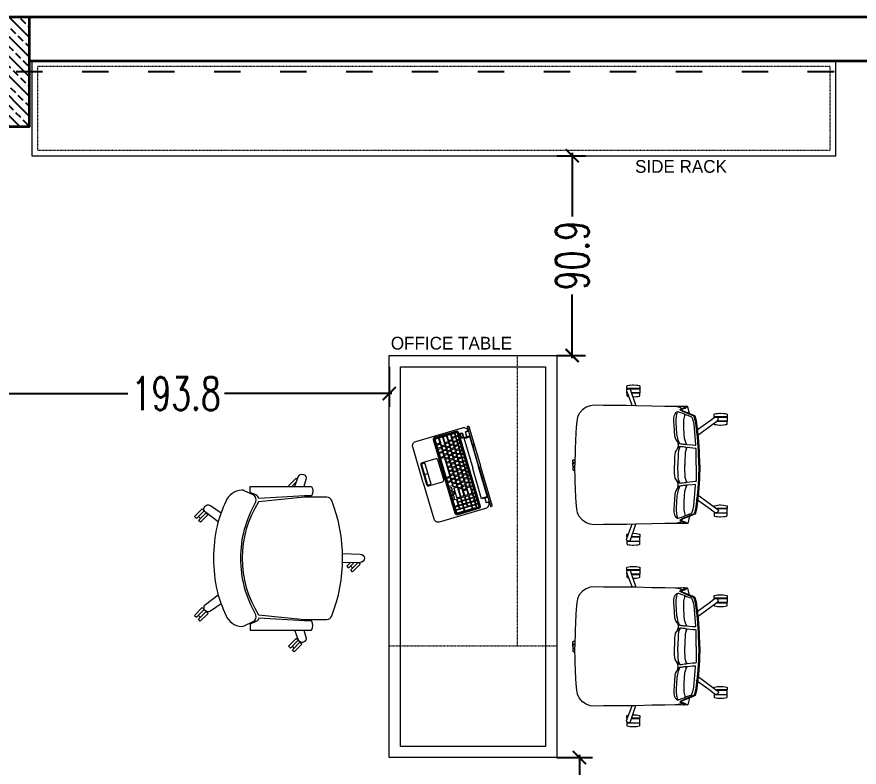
# Model space of a CAD drawing. Header units: centimetres. Extents: x -3207095 to 15275363, y -32656 to 4798027.
# Drawn here: x 681951.2 to 682334.4, y 4438375.6 to 4438716.9 of the extents above; entities that cross this region are included whole.
import ezdxf

# ---------------------------------------------------------------- set-up
doc = ezdxf.new("R2010")
doc.units = ezdxf.units.CM
for name, pattern in [('ACAD_ISO03W100', [30, 12, -18]), ('DASHED2', [0.375, 0.25, -0.125]), ('DUZ', [500, 500]), ('HIDDEN', [0.375, 0.25, -0.125])]:
    doc.linetypes.add(name, pattern=pattern)
doc.layers.get('0').update_dxf_attribs({"color": 1, "linetype": 'DUZ'})
doc.layers.add('DIM', color=1, linetype='DUZ')
doc.layers.add('KOLTAR_F', color=145, linetype='Continuous')
for name, color, linetype, lineweight in [('DUVAR', 7, 'Continuous', 35), ('Fix & Furniture', 144, 'Continuous', 13), ('Fix. Furniture', 144, 'Continuous', 9), ('KOLON_F', 3, 'Continuous', 35), ('Text & Arrow', 11, 'Continuous', 13), ('Wall', 7, 'Continuous', 35)]:
    doc.layers.add(name, color=color, linetype=linetype, lineweight=lineweight)
doc.styles.add('DIM', font='ROMANSTW.SHX', dxfattribs={"width": 0.7})
doc.dimstyles.new('1_100', dxfattribs={"dimtxt": 15, "dimasz": 6, "dimexe": 6, "dimexo": 0, "dimgap": 2, "dimtad": 0, "dimdec": 1, "dimzin": 11, "dimdsep": 46, "dimtxsty": 'DIM', "dimblk": 'ARCHTICK', "dimcen": 3, "dimdle": 1.25, "dimclrt": 2, "dimadec": 0, "dimazin": 0, "dimtfac": 1.25, "dimtdec": 1, "dimtix": 1, "dimtofl": 0, "dimtmove": 1, "dimatfit": 3, "dimldrblk": 'ARCHTICK', "dimfxl": 20, "dimfxlon": 1, "dimtolj": 1, "dimtzin": 0, "dimarcsym": 0})

# ---------------------------------------------------------------- blocks, each defined once
blk = doc.blocks.new('_ArchTick')
at = {"color": 0, "linetype": 'ByBlock', "const_width": 0.15}
blk.add_lwpolyline([(-0.5, -0.5), (0.5, 0.5)], dxfattribs=at)
blk = doc.blocks.new('*D5819')
at = {"layer": 'Defpoints', "color": 0, "linetype": 'Continuous', "lineweight": 5, "transparency": 16777216}
for p in [(691256.93, 4438668.74), (0, 4437978.74), (691238.54, 4437978.74)]:
    blk.add_point(p, dxfattribs=at)
at = {"layer": 'DIM', "color": 0, "linetype": 'Continuous', "lineweight": -2, "transparency": 16777216}
for p, q in [((691256.93, 4438668.74), (691232.54, 4438668.74)), ((691238.54, 4438669.99), (691238.54, 4438339.24)), ((691238.54, 4437977.49), (691238.54, 4438308.24)), ((691218.54, 4437978.74), (691244.54, 4437978.74))]:
    blk.add_line(p, q, dxfattribs=at)
at = {"layer": 'DIM', "color": 0, "linetype": 'Continuous', "lineweight": -2, "transparency": 16777216, "xscale": 6, "yscale": 6, "zscale": 6}
for p, rotation in [((691238.54, 4438668.74), 90), ((691238.54, 4437978.74), 270)]:
    blk.add_blockref('_ArchTick', p, dxfattribs=dict(at, rotation=rotation))
at = {"layer": 'DIM', "color": 2, "linetype": 'Continuous', "lineweight": 5, "transparency": 16777216, "insert": (691238.54, 4438323.74), "char_height": 15, "attachment_point": 5, "rotation": 90, "style": 'DIM'}
blk.add_mtext('\\A1;690', dxfattribs=at)
blk = doc.blocks.new('afgsdgj')
at = {"layer": 'Fix & Furniture', "linetype": 'HIDDEN', "ltscale": 0.02}
for p, q in [((29497, 891.5), (29497, 943.5)), ((29474, 891.5), (29504, 891.5))]:
    blk.add_line(p, q, dxfattribs=at)
at = {"layer": 'Fix & Furniture', "ltscale": 0.02}
for points in [[(29474, 943.5), (29504, 943.5), (29504, 871.5), (29474, 871.5)], [(29476, 941.5), (29502, 941.5), (29502, 873.5), (29476, 873.5)]]:
    blk.add_lwpolyline(points, close=True, dxfattribs=at)
blk = doc.blocks.new('545')
at = {"color": 0}
for p, q in [((-345, -317.5), (-269, -291.1)), ((345, -317.5), (269, -291.1)), ((-345, -317.5), (-346.6, -320.4)), ((-346.6, -320.4), (-346.6, -326.6)), ((-346.6, -326.6), (-343.2, -332.1)), ((-343.2, -332.1), (-336.8, -333.6)), ((-336.8, -333.6), (-269.4, -308.1)), ((336.8, -333.6), (269.4, -308.1)), ((343.2, -332.1), (336.8, -333.6)), ((346.6, -326.6), (343.2, -332.1)), ((345, -317.5), (346.6, -320.4)), ((346.6, -320.4), (346.6, -326.6))]:
    blk.add_line(p, q, dxfattribs=at)
for points in [[(-219.4, 64.5), (-229.8, 64.5), (-231.4, 65.6), (-232.2, 66.9), (-233.6, 73.7), (-234.6, 80.5), (-235.3, 89.1), (-235.3, 94.3), (-234.6, 108.1), (-233.6, 115), (-232.1, 121.4), (-231.7, 122.6), (-230.9, 123.4), (-230.3, 124), (-228.7, 124.4), (-219.4, 124.4), (-219.4, 64.5)], [(-214.3, 64.5), (-217.6, 64.5), (-217.6, 124.4), (-199.4, 124.4), (-199.4, 77.4)], [(-190, 64.5), (-187.2, 64.5), (-185.6, 65.6), (-184.9, 66.9), (-183.4, 73.7), (-182.4, 80.5), (-181.8, 89.1), (-181.7, 94.3), (-182.4, 108.1), (-183.4, 115), (-184.9, 121.4), (-185.4, 122.6), (-186.1, 123.4), (-186.7, 124), (-188.3, 124.4), (-197.6, 124.4), (-197.5, 74.9)], [(190, 64.5), (187.2, 64.5), (185.6, 65.6), (184.9, 66.9), (183.4, 73.7), (182.4, 80.5), (181.8, 89.1), (181.7, 94.3), (182.4, 108.1), (183.4, 115), (184.9, 121.4), (185.4, 122.6), (186.1, 123.4), (186.7, 124), (188.3, 124.4), (197.6, 124.4), (197.5, 74.9)], [(214.3, 64.5), (217.6, 64.5), (217.6, 124.4), (199.4, 124.4), (199.4, 77.4)], [(219.4, 64.5), (229.8, 64.5), (231.4, 65.6), (232.2, 66.9), (233.6, 73.7), (234.6, 80.5), (235.3, 89.1), (235.3, 94.3), (234.6, 108.1), (233.6, 115), (232.1, 121.4), (231.7, 122.6), (230.9, 123.4), (230.3, 124), (228.7, 124.4), (219.4, 124.4), (219.4, 64.5)], [(-132.6, -14.4), (-199.4, 77.4), (-201, 80.6), (-207.9, 84), (-215.1, 82), (-217.6, 76.5), (-217.6, 69.9), (-214.7, 65.1), (-200.3, 47.2), (-155.2, -16.8)], [(132.6, -14.4), (199.4, 77.4), (201, 80.6), (207.9, 84), (215.1, 82), (217.6, 76.5), (217.6, 69.9), (214.7, 65.1), (200.3, 47.2), (155.2, -16.8)], [(0, 0), (-63.6, -1.5), (-127.1, -6.1), (-190.4, -13.6), (-201.5, -15.6), (-211.2, -18), (-218.8, -20.6), (-223.1, -23), (-226.8, -30.4), (-246.5, -79.1), (-248.6, -82.8), (-251.1, -83.9), (-252.7, -83), (-254.8, -78), (-259.1, -67.6), (-261.5, -61.7), (-264.8, -55.1)], [(0, 0), (63.6, -1.5), (127.1, -6.1), (190.4, -13.6), (201.5, -15.6), (211.2, -18), (218.8, -20.6), (223.1, -23), (226.8, -30.4), (246.5, -79.1), (248.6, -82.8), (251.1, -83.9), (252.7, -83), (254.8, -78), (259.1, -67.6), (261.5, -61.7), (264.8, -55.1)], [(0.2, -4.7), (-63.2, -6.7), (-126.5, -11.2), (-189.5, -18.2), (-196.2, -19.3), (-204.4, -21.2), (-210.2, -22.5), (-215.6, -23.9), (-220.4, -26.3), (-223, -29.8), (-226.5, -38.7), (-244.9, -81.3), (-250.6, -90.6), (-253, -89.5), (-263.2, -68.6)], [(-91.9, -19.6), (-89.7, -20.5), (-88.8, -22), (-89.5, -34.1), (-92.1, -59.3), (-99.5, -62.8), (-106.1, -65.7), (-116.1, -68.7), (-120.2, -69.6), (-142.3, -71.9), (-168, -73.2), (-190.1, -73.4), (-205.5, -72.3), (-224.1, -68.9), (-229.7, -68), (-229.9, -67.7), (-227.8, -61.1), (-221, -41.5), (-219.4, -38.7), (-217, -36.7), (-209.7, -33.5), (-199.2, -30.3), (-193, -29.1), (-185.7, -27.7), (-130.2, -22.5), (-111.3, -21.1), (-91.9, -19.6)], [(0, -16.2), (-73.5, -17.6), (-74.4, -19.1), (-75.4, -20.9), (-76.1, -32.8), (-79.4, -57.8), (-78.4, -59.4), (-76.1, -60.2), (-70.7, -62), (-56.7, -66.2), (-43.6, -67.7), (-25.3, -68.5), (0.1, -68.5)], [(-0.2, -4.7), (63.2, -6.7), (126.5, -11.2), (189.5, -18.2), (196.2, -19.3), (204.4, -21.2), (210.2, -22.5), (215.6, -23.9), (220.4, -26.3), (223, -29.8), (226.5, -38.7), (244.9, -81.3), (250.6, -90.6), (253, -89.5), (263.2, -68.6)], [(0, -16.2), (73.5, -17.6), (74.4, -19.1), (75.4, -20.9), (76.1, -32.8), (79.4, -57.8), (78.4, -59.4), (76.1, -60.2), (70.7, -62), (56.7, -66.2), (43.6, -67.7), (25.3, -68.5), (-0.1, -68.5)], [(91.9, -19.6), (89.7, -20.5), (88.8, -22), (89.5, -34.1), (92.1, -59.3), (99.5, -62.8), (106.1, -65.7), (116.1, -68.7), (120.2, -69.6), (142.3, -71.9), (168, -73.2), (190.1, -73.4), (205.5, -72.3), (224.1, -68.9), (229.7, -68), (229.9, -67.7), (227.8, -61.1), (221, -41.5), (219.4, -38.7), (217, -36.7), (209.7, -33.5), (199.2, -30.3), (193, -29.1), (185.7, -27.7), (130.2, -22.5), (111.3, -21.1), (91.9, -19.6)], [(-264.8, -55.1), (-265.4, -55.1), (-265.6, -55.5), (-265.8, -64.7), (-266.1, -71.9), (-266.1, -75.4), (-265.5, -110.6)], [(-263.2, -68.6), (-263.9, -68.6), (-263.9, -68.6), (-264.8, -69.2), (-265.3, -70.7), (-266.1, -83.6)], [(-233.5, -47.9), (-245.4, -50.4), (-252.1, -51.7), (-265.3, -55)], [(-98.2, -62.2), (-95.7, -62.2), (-93.1, -62.2), (-91.9, -62.6), (-92.6, -67.5), (-93.1, -71), (-93.8, -76.4), (-94.3, -80), (-95.1, -85.2), (-95.8, -90.3), (-95.9, -91.1), (-101.7, -94.4), (-107.4, -96.4), (-111.2, -98.7), (-128.4, -102.5), (-139.6, -104.1), (-170.4, -106.5), (-191.7, -107.6), (-204, -107.6), (-223.7, -106.2), (-229.5, -104.9), (-241.4, -101.6), (-243.9, -100.7), (-240.7, -93.5), (-236.9, -82.3), (-232.9, -72), (-231.6, -68.5), (-228.5, -63.2)], [(-71.4, -61.7), (-75.9, -61.5), (-78.7, -61.8), (-79.9, -62.2), (-80.5, -65.7), (-81.1, -70.4), (-82.2, -78.1), (-82.8, -84), (-83.8, -90.4), (-66.6, -97.1), (-50.4, -99.5), (0, -101)], [(71.4, -61.7), (75.9, -61.5), (78.7, -61.8), (79.9, -62.2), (80.5, -65.7), (81.1, -70.4), (82.2, -78.1), (82.8, -84), (83.8, -90.4), (66.6, -97.1), (50.4, -99.5), (0, -101)], [(98.2, -62.2), (95.7, -62.2), (93.1, -62.2), (91.9, -62.6), (92.6, -67.5), (93.1, -71), (93.8, -76.4), (94.3, -80), (95.1, -85.2), (95.8, -90.3), (95.9, -91.1), (101.7, -94.4), (107.4, -96.4), (111.2, -98.7), (128.4, -102.5), (139.6, -104.1), (170.4, -106.5), (191.7, -107.6), (204, -107.6), (223.7, -106.2), (229.5, -104.9), (241.4, -101.6), (243.9, -100.7), (240.7, -93.5), (236.9, -82.3), (232.9, -72), (231.6, -68.5), (228.5, -63.2)], [(233.5, -47.9), (245.4, -50.4), (252.1, -51.7), (265.3, -55)], [(263.2, -68.6), (263.9, -68.6), (263.9, -68.6), (264.8, -69.2), (265.3, -70.7), (266.1, -83.6)], [(264.8, -55.1), (265.4, -55.1), (265.6, -55.5), (265.8, -64.7), (266.1, -71.9), (266.1, -75.4), (265.5, -110.6)], [(-255.6, -84.2), (-260.2, -86.3), (-262, -92.8), (-263.4, -98.3), (-265.5, -112.1), (-266.6, -159.4), (-267.4, -218.9), (-269.1, -292.2), (-270, -333.3), (-270, -382.5), (-270.4, -438.7), (-271.8, -478.9), (-269.6, -498.9), (-262.6, -517.5), (-251.2, -533.8), (-234.1, -548.3), (-217.3, -556.3), (-198.7, -560.3), (-170, -562.3), (-146.1, -564), (-72.8, -567), (0, -568.4)], [(-95.9, -91.1), (-99.3, -95.4), (-107.3, -102.6), (-117.3, -109.1), (-130.9, -113.4), (-156.8, -115.8), (-179.9, -117.6), (-198.2, -119), (-214.2, -118.9), (-221.1, -117.5), (-227.1, -115.5), (-232.7, -112.9), (-236.5, -109.5), (-240.1, -105.9), (-242.4, -102.4), (-243, -101.1)], [(-102.3, -99.6), (-88.6, -99)], [(-88.6, -99), (-86.2, -99), (-81.4, -100.2), (-73.1, -103.2)], [(-83.8, -90.4), (-72.8, -103.9), (-68.2, -107.1), (-59.9, -111.7), (-48.2, -114.4), (-39.4, -115.5), (-33.8, -115.8), (0, -115.8)], [(255.6, -84.2), (260.2, -86.3), (262, -92.8), (263.4, -98.3), (265.5, -112.1), (266.6, -159.4), (267.4, -218.9), (269.1, -292.2), (270, -333.3), (270, -382.5), (270.4, -438.7), (271.8, -478.9), (269.6, -498.9), (262.6, -517.5), (251.2, -533.8), (234.1, -548.3), (217.3, -556.3), (198.7, -560.3), (170, -562.3), (146.1, -564), (72.8, -567), (0, -568.4)], [(83.8, -90.4), (72.8, -103.9), (68.2, -107.1), (59.9, -111.7), (48.2, -114.4), (39.4, -115.5), (33.8, -115.8), (0, -115.8)], [(88.6, -99), (86.2, -99), (81.4, -100.2), (73.1, -103.2)], [(102.3, -99.6), (88.6, -99)], [(95.9, -91.1), (99.3, -95.4), (107.3, -102.6), (117.3, -109.1), (130.9, -113.4), (156.8, -115.8), (179.9, -117.6), (198.2, -119), (214.2, -118.9), (221.1, -117.5), (227.1, -115.5), (232.7, -112.9), (236.5, -109.5), (240.1, -105.9), (242.4, -102.4), (243, -101.1)], [(-348.4, -332.4), (-358.8, -332.4), (-360.4, -331.3), (-361.2, -330), (-362.6, -323.2), (-363.6, -316.4), (-364.3, -307.8), (-364.3, -302.6), (-363.6, -288.8), (-362.6, -281.9), (-361.1, -275.4), (-360.7, -274.3), (-359.9, -273.5), (-359.3, -272.9), (-357.7, -272.5), (-348.4, -272.5), (-348.4, -332.4)], [(-341.8, -332.4), (-346.6, -332.4), (-346.6, -272.5), (-328.4, -272.5), (-328.4, -311.7)], [(-310.6, -305.5), (-310.5, -302.7), (-311.2, -288.9), (-312.2, -282), (-313.7, -275.5), (-314.2, -274.4), (-314.9, -273.6), (-315.5, -273), (-317.1, -272.6), (-326.4, -272.6), (-326.4, -311.1)], [(310.6, -305.5), (310.5, -302.7), (311.2, -288.9), (312.2, -282), (313.7, -275.5), (314.2, -274.4), (314.9, -273.6), (315.5, -273), (317.1, -272.6), (326.4, -272.6), (326.4, -311.1)], [(341.8, -332.4), (346.6, -332.4), (346.6, -272.5), (328.4, -272.5), (328.4, -311.7)], [(348.4, -332.4), (358.8, -332.4), (360.4, -331.3), (361.2, -330), (362.6, -323.2), (363.6, -316.4), (364.3, -307.8), (364.3, -302.6), (363.6, -288.8), (362.6, -281.9), (361.1, -275.4), (360.7, -274.3), (359.9, -273.5), (359.3, -272.9), (357.7, -272.5), (348.4, -272.5), (348.4, -332.4)], [(-328.4, -330.4), (-328.5, -332.5), (-334, -332.5)], [(-326.4, -332.5), (-316, -332.5), (-314.4, -331.4), (-313.7, -330.1), (-312.5, -324.4)], [(-326.4, -329.7), (-326.4, -332.5)], [(326.4, -332.5), (316, -332.5), (314.4, -331.4), (313.7, -330.1), (312.5, -324.4)], [(326.4, -329.7), (326.4, -332.5)], [(328.4, -330.4), (328.5, -332.5), (334, -332.5)], [(-10.8, -568.2), (-10.8, -577.8), (-20.1, -577.8), (-21.6, -577.5), (-22.8, -576.6), (-23.4, -575.7), (-23.5, -574.8), (-23.5, -571.1), (-23.5, -567.9)], [(0.2, -578.5), (-1.7, -578.4), (-2.8, -578.1), (-6.3, -576.9), (-9.2, -571.9), (-9.2, -568.2)], [(-3.7, -577.8), (-8.8, -577.8), (-8.8, -572.6)], [(-0.2, -578.5), (1.7, -578.4), (2.8, -578.1), (6.3, -576.9), (9.2, -571.9), (9.2, -568.2)], [(3.7, -577.8), (8.8, -577.8), (8.8, -572.6)], [(10.8, -568.2), (10.8, -577.8), (20.1, -577.8), (21.6, -577.5), (22.8, -576.6), (23.4, -575.7), (23.5, -574.8), (23.5, -571.1), (23.5, -567.9)]]:
    blk.add_lwpolyline(points, dxfattribs=at)
blk = doc.blocks.new('dfdjfgkjgh')
at = {"layer": 'Fix. Furniture', "rotation": 180}
blk.add_blockref('545', (250.2, 2059.6), dxfattribs=at)
blk = doc.blocks.new('Office CHair')
for p, q in [((7.47, 3.75), (7.74, 3.47)), ((-4.15, -4.72), (-3.87, -4.99)), ((19.29, -4.93), (19.36, -4.99)), ((0.31, -18.33), (0.59, -18.6)), ((14.64, -18.32), (14.92, -18.6))]:
    blk.add_line(p, q)
for points in [[(9.53, 2.3), (9.45, 4.86, 1), (8.27, 4.86), (8.18, 2.3, -0.488714)], [(-1.57, -3.3), (-2.57, -3.01, 1), (-2.93, -4.13), (-1.57, -4.62, -0.488714)], [(19.29, -4.62), (20.65, -4.13, 1), (20.28, -3.01), (19.29, -3.3, -0.488714)], [(2.26, -15.31), (1.21, -16.87, 1), (2.16, -17.56), (3.57, -15.75, -0.488714)], [(14.14, -15.75), (15.55, -17.56, 1), (16.51, -16.87), (15.46, -15.31, -0.488714)]]:
    blk.add_lwpolyline(points, format="xyb")
for points in [[(8.26, 4.63), (8.02, 4.86), (6.91, 3.75)], [(6.91, 3.75), (7.19, 3.47), (8.26, 4.54)], [(7.74, 2.91), (7.47, 3.19), (8.24, 3.96)], [(8.22, 3.39), (7.74, 2.91)], [(19.29, -5.06), (19.98, -4.38)], [(20.3, -4.26), (20.47, -4.44), (19.36, -5.55)], [(19.36, -5.55), (19.29, -5.48)]]:
    blk.add_lwpolyline(points)
for points in [[(0.68, -9.88), (0, -3.21), (0, 0, -0.30894), (0.5, 0.73, -0.188301), (17.22, 0.73, -0.30894), (17.72, 0), (17.72, -3.21), (17.03, -9.88, -0.291999)], [(-1.57, -11.08), (-1.57, -4), (-1.57, -2.22, -0.285714), (-0.2, -2.22), (-0.2, -3.21), (0.18, -9.85, 0.220172), (-0.32, -10.27), (-0.71, -11.08)], [(19.29, -11.08), (19.29, -4), (19.29, -2.22, 0.285714), (17.91, -2.22), (17.91, -3.21), (17.53, -9.85, -0.220172), (18.04, -10.27), (18.42, -11.08)], [(-0.93, -11.96), (-0.32, -10.67, -0.398658), (0.68, -10.27, 0.131636), (8.86, -12.46, 0.131636), (17.03, -10.27, -0.398658), (18.04, -10.67), (18.65, -11.96, -0.121111), (18.73, -12.33, -0.297131), (17.11, -14.63, -0.043299), (13.58, -15.91, -0.055781), (8.86, -16.4, -0.055781), (4.13, -15.91, -0.043299), (0.61, -14.63, -0.297131), (-1.01, -12.33, -0.121111)]]:
    blk.add_lwpolyline(points, format="xyb", close=True)
for points in [[(-4.7, -4.72), (-4.43, -4.99), (-3.31, -3.88), (-3.59, -3.6)], [(-3.87, -5.55), (-4.15, -5.27), (-3.03, -4.16), (-2.76, -4.44)], [(-0.24, -18.33), (0.04, -18.6), (1.15, -17.49), (0.87, -17.21)], [(0.59, -19.16), (0.31, -18.88), (1.43, -17.77), (1.71, -18.05)], [(14.08, -18.32), (14.36, -18.6), (15.47, -17.49), (15.19, -17.21)], [(14.92, -19.16), (14.64, -18.88), (15.75, -17.76), (16.03, -18.04)]]:
    blk.add_lwpolyline(points, close=True)
blk = doc.blocks.new('hdfhdfghlhjl')
at = {"layer": 'Fix. Furniture'}
for points in [[(2739.19, 2037.5), (2731.79, 2037.5, -0.414214), (2731.71, 2037.58), (2731.71, 2037.7, -0.414214), (2731.79, 2037.78), (2739.19, 2037.78)], [(2739.21, 2027.1), (2732.5, 2027.1, -0.414214), (2731.71, 2027.9), (2731.71, 2036.6, -0.414214), (2732.5, 2037.39)], [(2739.19, 2037.5), (2746.59, 2037.5, 0.414214), (2746.67, 2037.58), (2746.67, 2037.7, 0.414214), (2746.59, 2037.78), (2739.19, 2037.78)], [(2739.21, 2027.1), (2745.91, 2027.1, 0.414214), (2746.71, 2027.9), (2746.71, 2036.6, 0.414214), (2745.91, 2037.39)], [(2742.14, 2031.68), (2742.14, 2031.91, -0.414214), (2742.22, 2031.98), (2742.66, 2031.98, -0.414214), (2742.74, 2031.91), (2742.74, 2031.68)], [(2742.74, 2031.64), (2742.74, 2031.41, -0.414214), (2742.66, 2031.33), (2742.22, 2031.33, -0.414214), (2742.14, 2031.41), (2742.14, 2031.64)]]:
    blk.add_lwpolyline(points, format="xyb", dxfattribs=at)
for points in [[(2732.58, 2037.31), (2732.58, 2036.89)], [(2733.5, 2036.89), (2732.58, 2036.89)], [(2732.6, 2037.5), (2732.6, 2036.89)], [(2733.48, 2037.5), (2733.48, 2036.89)], [(2733.5, 2037.39), (2739.21, 2037.39)], [(2733.5, 2037.39), (2733.5, 2036.89)], [(2733.5, 2036.89), (2733.5, 2036.32)], [(2744.91, 2037.39), (2739.21, 2037.39)], [(2744.91, 2037.39), (2744.91, 2036.89)], [(2744.91, 2036.89), (2745.83, 2036.89)], [(2744.91, 2036.89), (2744.91, 2036.32)], [(2744.93, 2037.5), (2744.93, 2036.89)], [(2745.81, 2037.5), (2745.81, 2036.89)], [(2745.83, 2037.31), (2745.83, 2036.89)], [(2733.5, 2036.32), (2739.19, 2036.32)], [(2739.21, 2036.32), (2739.19, 2036.32)], [(2744.91, 2036.32), (2739.23, 2036.32)], [(2742.14, 2031.68), (2742.74, 2031.68)], [(2742.14, 2031.64), (2742.74, 2031.64)], [(2739.84, 2028.38), (2735.85, 2028.38)], [(2735.85, 2027.94), (2735.85, 2028.38)], [(2739.64, 2027.74), (2736.05, 2027.74)], [(2737.84, 2027.74), (2737.84, 2028.38)], [(2739.84, 2027.94), (2739.84, 2028.38)]]:
    blk.add_lwpolyline(points, dxfattribs=at)
for points in [[(2735, 2037.5), (2735.64, 2037.5), (2735.64, 2037.45), (2735, 2037.45)], [(2743.37, 2037.5), (2742.73, 2037.5), (2742.73, 2037.45), (2743.37, 2037.45)]]:
    blk.add_lwpolyline(points, close=True, dxfattribs=at)
for points in [[(2746.07, 2031.05), (2732.31, 2031.05, -0.414214), (2731.95, 2031.41), (2731.95, 2035.35, -0.414214), (2732.31, 2035.71), (2746.07, 2035.71, -0.414214), (2746.43, 2035.35), (2746.43, 2031.41, -0.414214)], [(2746.07, 2031.21), (2732.31, 2031.21, -0.414214), (2732.11, 2031.41), (2732.11, 2035.35, -0.414214), (2732.31, 2035.55), (2746.07, 2035.55, -0.414214), (2746.27, 2035.35), (2746.27, 2031.41, -0.414214)], [(2732.33, 2035.43), (2732.76, 2035.43, -0.414214), (2732.84, 2035.35), (2732.84, 2035.16, -0.414214), (2732.76, 2035.08), (2732.33, 2035.08, -0.414214), (2732.25, 2035.16), (2732.25, 2035.35, -0.414214)], [(2732.69, 2036.32), (2733.36, 2036.32, -0.414214), (2733.48, 2036.2), (2733.48, 2036.02, -0.414214), (2733.36, 2035.9), (2732.69, 2035.9, -0.414214), (2732.57, 2036.02), (2732.57, 2036.2, -0.414214)], [(2732.69, 2036.28), (2733.36, 2036.28, -0.414214), (2733.44, 2036.2), (2733.44, 2036.02, -0.414214), (2733.36, 2035.94), (2732.69, 2035.94, -0.414214), (2732.61, 2036.02), (2732.61, 2036.2, -0.414214)], [(2732.99, 2035.43), (2733.43, 2035.43, -0.414214), (2733.51, 2035.35), (2733.51, 2035.16, -0.414214), (2733.43, 2035.08), (2732.99, 2035.08, -0.414214), (2732.91, 2035.16), (2732.91, 2035.35, -0.414214)], [(2733.66, 2035.43), (2734.1, 2035.43, -0.414214), (2734.18, 2035.35), (2734.18, 2035.16, -0.414214), (2734.1, 2035.08), (2733.66, 2035.08, -0.414214), (2733.58, 2035.16), (2733.58, 2035.35, -0.414214)], [(2734.32, 2035.43), (2734.76, 2035.43, -0.414214), (2734.84, 2035.35), (2734.84, 2035.16, -0.414214), (2734.76, 2035.08), (2734.32, 2035.08, -0.414214), (2734.24, 2035.16), (2734.24, 2035.35, -0.414214)], [(2734.99, 2035.43), (2735.43, 2035.43, -0.414214), (2735.51, 2035.35), (2735.51, 2035.16, -0.414214), (2735.43, 2035.08), (2734.99, 2035.08, -0.414214), (2734.91, 2035.16), (2734.91, 2035.35, -0.414214)], [(2735.66, 2035.43), (2736.09, 2035.43, -0.414214), (2736.17, 2035.35), (2736.17, 2035.16, -0.414214), (2736.09, 2035.08), (2735.66, 2035.08, -0.414214), (2735.58, 2035.16), (2735.58, 2035.35, -0.414214)], [(2736.32, 2035.43), (2736.76, 2035.43, -0.414214), (2736.84, 2035.35), (2736.84, 2035.16, -0.414214), (2736.76, 2035.08), (2736.32, 2035.08, -0.414214), (2736.24, 2035.16), (2736.24, 2035.35, -0.414214)], [(2736.99, 2035.43), (2737.43, 2035.43, -0.414214), (2737.51, 2035.35), (2737.51, 2035.16, -0.414214), (2737.43, 2035.08), (2736.99, 2035.08, -0.414214), (2736.91, 2035.16), (2736.91, 2035.35, -0.414214)], [(2737.65, 2035.43), (2738.09, 2035.43, -0.414214), (2738.17, 2035.35), (2738.17, 2035.16, -0.414214), (2738.09, 2035.08), (2737.65, 2035.08, -0.414214), (2737.57, 2035.16), (2737.57, 2035.35, -0.414214)], [(2738.32, 2035.43), (2738.76, 2035.43, -0.414214), (2738.84, 2035.35), (2738.84, 2035.16, -0.414214), (2738.76, 2035.08), (2738.32, 2035.08, -0.414214), (2738.24, 2035.16), (2738.24, 2035.35, -0.414214)], [(2738.99, 2035.43), (2739.42, 2035.43, -0.414214), (2739.5, 2035.35), (2739.5, 2035.16, -0.414214), (2739.42, 2035.08), (2738.99, 2035.08, -0.414214), (2738.91, 2035.16), (2738.91, 2035.35, -0.414214)], [(2739.65, 2035.43), (2740.09, 2035.43, -0.414214), (2740.17, 2035.35), (2740.17, 2035.16, -0.414214), (2740.09, 2035.08), (2739.65, 2035.08, -0.414214), (2739.57, 2035.16), (2739.57, 2035.35, -0.414214)], [(2740.32, 2035.43), (2740.76, 2035.43, -0.414214), (2740.84, 2035.35), (2740.84, 2035.16, -0.414214), (2740.76, 2035.08), (2740.32, 2035.08, -0.414214), (2740.24, 2035.16), (2740.24, 2035.35, -0.414214)], [(2740.98, 2035.43), (2741.42, 2035.43, -0.414214), (2741.5, 2035.35), (2741.5, 2035.16, -0.414214), (2741.42, 2035.08), (2740.98, 2035.08, -0.414214), (2740.9, 2035.16), (2740.9, 2035.35, -0.414214)], [(2741.65, 2035.43), (2742.09, 2035.43, -0.414214), (2742.17, 2035.35), (2742.17, 2035.16, -0.414214), (2742.09, 2035.08), (2741.65, 2035.08, -0.414214), (2741.57, 2035.16), (2741.57, 2035.35, -0.414214)], [(2742.32, 2035.43), (2742.75, 2035.43, -0.414214), (2742.83, 2035.35), (2742.83, 2035.16, -0.414214), (2742.75, 2035.08), (2742.32, 2035.08, -0.414214), (2742.24, 2035.16), (2742.24, 2035.35, -0.414214)], [(2742.98, 2035.43), (2743.42, 2035.43, -0.414214), (2743.5, 2035.35), (2743.5, 2035.16, -0.414214), (2743.42, 2035.08), (2742.98, 2035.08, -0.414214), (2742.9, 2035.16), (2742.9, 2035.35, -0.414214)], [(2743.65, 2035.43), (2744.09, 2035.43, -0.414214), (2744.17, 2035.35), (2744.17, 2035.16, -0.414214), (2744.09, 2035.08), (2743.65, 2035.08, -0.414214), (2743.57, 2035.16), (2743.57, 2035.35, -0.414214)], [(2744.31, 2035.43), (2744.75, 2035.43, -0.414214), (2744.83, 2035.35), (2744.83, 2035.16, -0.414214), (2744.75, 2035.08), (2744.31, 2035.08, -0.414214), (2744.23, 2035.16), (2744.23, 2035.35, -0.414214)], [(2744.98, 2035.43), (2745.42, 2035.43, -0.414214), (2745.5, 2035.35), (2745.5, 2035.16, -0.414214), (2745.42, 2035.08), (2744.98, 2035.08, -0.414214), (2744.9, 2035.16), (2744.9, 2035.35, -0.414214)], [(2745.65, 2035.43), (2746.08, 2035.43, -0.414214), (2746.16, 2035.35), (2746.16, 2035.16, -0.414214), (2746.08, 2035.08), (2745.65, 2035.08, -0.414214), (2745.57, 2035.16), (2745.57, 2035.35, -0.414214)], [(2732.33, 2034.94), (2732.76, 2034.94, -0.414214), (2732.84, 2034.86), (2732.84, 2034.42, -0.414214), (2732.76, 2034.34), (2732.33, 2034.34, -0.414214), (2732.25, 2034.42), (2732.25, 2034.86, -0.414214)], [(2732.33, 2034.2), (2733.15, 2034.2, -0.414214), (2733.23, 2034.12), (2733.23, 2033.68, -0.414214), (2733.15, 2033.6), (2732.33, 2033.6, -0.414214), (2732.25, 2033.68), (2732.25, 2034.12, -0.414214)], [(2733.09, 2034.94), (2733.53, 2034.94, -0.414214), (2733.61, 2034.86), (2733.61, 2034.42, -0.414214), (2733.53, 2034.34), (2733.09, 2034.34, -0.414214), (2733.01, 2034.42), (2733.01, 2034.86, -0.414214)], [(2733.47, 2034.2), (2733.91, 2034.2, -0.414214), (2733.99, 2034.12), (2733.99, 2033.68, -0.414214), (2733.91, 2033.6), (2733.47, 2033.6, -0.414214), (2733.39, 2033.68), (2733.39, 2034.12, -0.414214)], [(2733.86, 2034.94), (2734.3, 2034.94, -0.414214), (2734.38, 2034.86), (2734.38, 2034.42, -0.414214), (2734.3, 2034.34), (2733.86, 2034.34, -0.414214), (2733.78, 2034.42), (2733.78, 2034.86, -0.414214)], [(2734.24, 2034.2), (2734.67, 2034.2, -0.414214), (2734.75, 2034.12), (2734.75, 2033.68, -0.414214), (2734.67, 2033.6), (2734.24, 2033.6, -0.414214), (2734.16, 2033.68), (2734.16, 2034.12, -0.414214)], [(2734.62, 2034.94), (2735.06, 2034.94, -0.414214), (2735.14, 2034.86), (2735.14, 2034.42, -0.414214), (2735.06, 2034.34), (2734.62, 2034.34, -0.414214), (2734.54, 2034.42), (2734.54, 2034.86, -0.414214)], [(2735, 2034.2), (2735.44, 2034.2, -0.414214), (2735.52, 2034.12), (2735.52, 2033.68, -0.414214), (2735.44, 2033.6), (2735, 2033.6, -0.414214), (2734.92, 2033.68), (2734.92, 2034.12, -0.414214)], [(2735.39, 2034.94), (2735.83, 2034.94, -0.414214), (2735.91, 2034.86), (2735.91, 2034.42, -0.414214), (2735.83, 2034.34), (2735.39, 2034.34, -0.414214), (2735.31, 2034.42), (2735.31, 2034.86, -0.414214)], [(2735.77, 2034.2), (2736.21, 2034.2, -0.414214), (2736.29, 2034.12), (2736.29, 2033.68, -0.414214), (2736.21, 2033.6), (2735.77, 2033.6, -0.414214), (2735.69, 2033.68), (2735.69, 2034.12, -0.414214)], [(2736.15, 2034.94), (2736.59, 2034.94, -0.414214), (2736.67, 2034.86), (2736.67, 2034.42, -0.414214), (2736.59, 2034.34), (2736.15, 2034.34, -0.414214), (2736.07, 2034.42), (2736.07, 2034.86, -0.414214)], [(2736.53, 2034.2), (2736.97, 2034.2, -0.414214), (2737.05, 2034.12), (2737.05, 2033.68, -0.414214), (2736.97, 2033.6), (2736.53, 2033.6, -0.414214), (2736.45, 2033.68), (2736.45, 2034.12, -0.414214)], [(2736.92, 2034.94), (2737.36, 2034.94, -0.414214), (2737.44, 2034.86), (2737.44, 2034.42, -0.414214), (2737.36, 2034.34), (2736.92, 2034.34, -0.414214), (2736.84, 2034.42), (2736.84, 2034.86, -0.414214)], [(2737.3, 2034.2), (2737.74, 2034.2, -0.414214), (2737.82, 2034.12), (2737.82, 2033.68, -0.414214), (2737.74, 2033.6), (2737.3, 2033.6, -0.414214), (2737.22, 2033.68), (2737.22, 2034.12, -0.414214)], [(2737.69, 2034.94), (2738.12, 2034.94, -0.414214), (2738.2, 2034.86), (2738.2, 2034.42, -0.414214), (2738.12, 2034.34), (2737.69, 2034.34, -0.414214), (2737.61, 2034.42), (2737.61, 2034.86, -0.414214)], [(2738.06, 2034.2), (2738.5, 2034.2, -0.414214), (2738.58, 2034.12), (2738.58, 2033.68, -0.414214), (2738.5, 2033.6), (2738.06, 2033.6, -0.414214), (2737.98, 2033.68), (2737.98, 2034.12, -0.414214)], [(2738.45, 2034.94), (2738.89, 2034.94, -0.414214), (2738.97, 2034.86), (2738.97, 2034.42, -0.414214), (2738.89, 2034.34), (2738.45, 2034.34, -0.414214), (2738.37, 2034.42), (2738.37, 2034.86, -0.414214)], [(2738.83, 2034.2), (2739.27, 2034.2, -0.414214), (2739.35, 2034.12), (2739.35, 2033.68, -0.414214), (2739.27, 2033.6), (2738.83, 2033.6, -0.414214), (2738.75, 2033.68), (2738.75, 2034.12, -0.414214)], [(2739.22, 2034.94), (2739.66, 2034.94, -0.414214), (2739.74, 2034.86), (2739.74, 2034.42, -0.414214), (2739.66, 2034.34), (2739.22, 2034.34, -0.414214), (2739.14, 2034.42), (2739.14, 2034.86, -0.414214)], [(2739.6, 2034.2), (2740.03, 2034.2, -0.414214), (2740.11, 2034.12), (2740.11, 2033.68, -0.414214), (2740.03, 2033.6), (2739.6, 2033.6, -0.414214), (2739.52, 2033.68), (2739.52, 2034.12, -0.414214)], [(2739.98, 2034.94), (2740.42, 2034.94, -0.414214), (2740.5, 2034.86), (2740.5, 2034.42, -0.414214), (2740.42, 2034.34), (2739.98, 2034.34, -0.414214), (2739.9, 2034.42), (2739.9, 2034.86, -0.414214)], [(2740.36, 2034.2), (2740.8, 2034.2, -0.414214), (2740.88, 2034.12), (2740.88, 2033.68, -0.414214), (2740.8, 2033.6), (2740.36, 2033.6, -0.414214), (2740.28, 2033.68), (2740.28, 2034.12, -0.414214)], [(2740.75, 2034.94), (2741.19, 2034.94, -0.414214), (2741.27, 2034.86), (2741.27, 2034.42, -0.414214), (2741.19, 2034.34), (2740.75, 2034.34, -0.414214), (2740.67, 2034.42), (2740.67, 2034.86, -0.414214)], [(2741.13, 2034.2), (2741.57, 2034.2, -0.414214), (2741.65, 2034.12), (2741.65, 2033.68, -0.414214), (2741.57, 2033.6), (2741.13, 2033.6, -0.414214), (2741.05, 2033.68), (2741.05, 2034.12, -0.414214)], [(2741.51, 2034.94), (2741.95, 2034.94, -0.414214), (2742.03, 2034.86), (2742.03, 2034.42, -0.414214), (2741.95, 2034.34), (2741.51, 2034.34, -0.414214), (2741.43, 2034.42), (2741.43, 2034.86, -0.414214)], [(2741.89, 2034.2), (2742.33, 2034.2, -0.414214), (2742.41, 2034.12), (2742.41, 2033.68, -0.414214), (2742.33, 2033.6), (2741.89, 2033.6, -0.414214), (2741.81, 2033.68), (2741.81, 2034.12, -0.414214)], [(2742.28, 2034.94), (2743.41, 2034.94, -0.414214), (2743.49, 2034.86), (2743.49, 2034.42, -0.414214), (2743.41, 2034.34), (2742.28, 2034.34, -0.414214), (2742.2, 2034.42), (2742.2, 2034.86, -0.414214)], [(2742.66, 2034.2), (2743.41, 2034.2, -0.414214), (2743.49, 2034.12), (2743.49, 2033.68, -0.414214), (2743.41, 2033.6), (2742.66, 2033.6, -0.414214), (2742.58, 2033.68), (2742.58, 2034.12, -0.414214)], [(2743.74, 2034.94), (2744.14, 2034.94, -0.414214), (2744.22, 2034.86), (2744.22, 2034.42, -0.414214), (2744.14, 2034.34), (2743.74, 2034.34, -0.414214), (2743.66, 2034.42), (2743.66, 2034.86, -0.414214)], [(2743.74, 2034.2), (2744.14, 2034.2, -0.414214), (2744.22, 2034.12), (2744.22, 2033.68, -0.414214), (2744.14, 2033.6), (2743.74, 2033.6, -0.414214), (2743.66, 2033.68), (2743.66, 2034.12, -0.414214)], [(2744.38, 2034.94), (2744.78, 2034.94, -0.414214), (2744.86, 2034.86), (2744.86, 2034.42, -0.414214), (2744.78, 2034.34), (2744.38, 2034.34, -0.414214), (2744.3, 2034.42), (2744.3, 2034.86, -0.414214)], [(2744.38, 2034.2), (2744.78, 2034.2, -0.414214), (2744.86, 2034.12), (2744.86, 2033.68, -0.414214), (2744.78, 2033.6), (2744.38, 2033.6, -0.414214), (2744.3, 2033.68), (2744.3, 2034.12, -0.414214)], [(2745.02, 2034.94), (2745.42, 2034.94, -0.414214), (2745.5, 2034.86), (2745.5, 2034.42, -0.414214), (2745.42, 2034.34), (2745.02, 2034.34, -0.414214), (2744.94, 2034.42), (2744.94, 2034.86, -0.414214)], [(2745.02, 2034.2), (2745.42, 2034.2, -0.414214), (2745.5, 2034.12), (2745.5, 2033.68, -0.414214), (2745.42, 2033.6), (2745.02, 2033.6, -0.414214), (2744.94, 2033.68), (2744.94, 2034.12, -0.414214)], [(2745.66, 2034.94), (2746.05, 2034.94, -0.414214), (2746.13, 2034.86), (2746.13, 2034.42, -0.414214), (2746.05, 2034.34), (2745.66, 2034.34, -0.414214), (2745.58, 2034.42), (2745.58, 2034.86, -0.414214)], [(2745.66, 2034.2), (2746.05, 2034.2, -0.414214), (2746.13, 2034.12), (2746.13, 2032.94, -0.414214), (2746.05, 2032.86), (2745.66, 2032.86, -0.414214), (2745.58, 2032.94), (2745.58, 2034.12, -0.414214)], [(2732.33, 2033.46), (2733.32, 2033.46, -0.414214), (2733.4, 2033.38), (2733.4, 2032.94, -0.414214), (2733.32, 2032.86), (2732.33, 2032.86, -0.414214), (2732.25, 2032.94), (2732.25, 2033.38, -0.414214)], [(2732.33, 2032.72), (2733.72, 2032.72, -0.414214), (2733.8, 2032.64), (2733.8, 2032.2, -0.414214), (2733.72, 2032.12), (2732.33, 2032.12, -0.414214), (2732.25, 2032.2), (2732.25, 2032.64, -0.414214)], [(2733.67, 2033.46), (2734.11, 2033.46, -0.414214), (2734.19, 2033.38), (2734.19, 2032.94, -0.414214), (2734.11, 2032.86), (2733.67, 2032.86, -0.414214), (2733.59, 2032.94), (2733.59, 2033.38, -0.414214)], [(2734.06, 2032.72), (2734.5, 2032.72, -0.414214), (2734.58, 2032.64), (2734.58, 2032.2, -0.414214), (2734.5, 2032.12), (2734.06, 2032.12, -0.414214), (2733.98, 2032.2), (2733.98, 2032.64, -0.414214)], [(2734.44, 2033.46), (2734.88, 2033.46, -0.414214), (2734.96, 2033.38), (2734.96, 2032.94, -0.414214), (2734.88, 2032.86), (2734.44, 2032.86, -0.414214), (2734.36, 2032.94), (2734.36, 2033.38, -0.414214)], [(2734.82, 2032.72), (2735.26, 2032.72, -0.414214), (2735.34, 2032.64), (2735.34, 2032.2, -0.414214), (2735.26, 2032.12), (2734.82, 2032.12, -0.414214), (2734.74, 2032.2), (2734.74, 2032.64, -0.414214)], [(2735.21, 2033.46), (2735.64, 2033.46, -0.414214), (2735.72, 2033.38), (2735.72, 2032.94, -0.414214), (2735.64, 2032.86), (2735.21, 2032.86, -0.414214), (2735.13, 2032.94), (2735.13, 2033.38, -0.414214)], [(2735.59, 2032.72), (2736.03, 2032.72, -0.414214), (2736.11, 2032.64), (2736.11, 2032.2, -0.414214), (2736.03, 2032.12), (2735.59, 2032.12, -0.414214), (2735.51, 2032.2), (2735.51, 2032.64, -0.414214)], [(2735.97, 2033.46), (2736.41, 2033.46, -0.414214), (2736.49, 2033.38), (2736.49, 2032.94, -0.414214), (2736.41, 2032.86), (2735.97, 2032.86, -0.414214), (2735.89, 2032.94), (2735.89, 2033.38, -0.414214)], [(2736.36, 2032.72), (2736.79, 2032.72, -0.414214), (2736.87, 2032.64), (2736.87, 2032.2, -0.414214), (2736.79, 2032.12), (2736.36, 2032.12, -0.414214), (2736.28, 2032.2), (2736.28, 2032.64, -0.414214)], [(2736.74, 2033.46), (2737.18, 2033.46, -0.414214), (2737.26, 2033.38), (2737.26, 2032.94, -0.414214), (2737.18, 2032.86), (2736.74, 2032.86, -0.414214), (2736.66, 2032.94), (2736.66, 2033.38, -0.414214)], [(2737.12, 2032.72), (2737.56, 2032.72, -0.414214), (2737.64, 2032.64), (2737.64, 2032.2, -0.414214), (2737.56, 2032.12), (2737.12, 2032.12, -0.414214), (2737.04, 2032.2), (2737.04, 2032.64, -0.414214)], [(2737.5, 2033.46), (2737.94, 2033.46, -0.414214), (2738.02, 2033.38), (2738.02, 2032.94, -0.414214), (2737.94, 2032.86), (2737.5, 2032.86, -0.414214), (2737.42, 2032.94), (2737.42, 2033.38, -0.414214)], [(2737.89, 2032.72), (2738.33, 2032.72, -0.414214), (2738.41, 2032.64), (2738.41, 2032.2, -0.414214), (2738.33, 2032.12), (2737.89, 2032.12, -0.414214), (2737.81, 2032.2), (2737.81, 2032.64, -0.414214)], [(2738.27, 2033.46), (2738.71, 2033.46, -0.414214), (2738.79, 2033.38), (2738.79, 2032.94, -0.414214), (2738.71, 2032.86), (2738.27, 2032.86, -0.414214), (2738.19, 2032.94), (2738.19, 2033.38, -0.414214)], [(2738.65, 2032.72), (2739.09, 2032.72, -0.414214), (2739.17, 2032.64), (2739.17, 2032.2, -0.414214), (2739.09, 2032.12), (2738.65, 2032.12, -0.414214), (2738.57, 2032.2), (2738.57, 2032.64, -0.414214)], [(2739.03, 2033.46), (2739.47, 2033.46, -0.414214), (2739.55, 2033.38), (2739.55, 2032.94, -0.414214), (2739.47, 2032.86), (2739.03, 2032.86, -0.414214), (2738.95, 2032.94), (2738.95, 2033.38, -0.414214)], [(2739.42, 2032.72), (2739.86, 2032.72, -0.414214), (2739.94, 2032.64), (2739.94, 2032.2, -0.414214), (2739.86, 2032.12), (2739.42, 2032.12, -0.414214), (2739.34, 2032.2), (2739.34, 2032.64, -0.414214)], [(2739.8, 2033.46), (2740.24, 2033.46, -0.414214), (2740.32, 2033.38), (2740.32, 2032.94, -0.414214), (2740.24, 2032.86), (2739.8, 2032.86, -0.414214), (2739.72, 2032.94), (2739.72, 2033.38, -0.414214)], [(2740.18, 2032.72), (2740.62, 2032.72, -0.414214), (2740.7, 2032.64), (2740.7, 2032.2, -0.414214), (2740.62, 2032.12), (2740.18, 2032.12, -0.414214), (2740.1, 2032.2), (2740.1, 2032.64, -0.414214)], [(2740.56, 2033.46), (2741, 2033.46, -0.414214), (2741.08, 2033.38), (2741.08, 2032.94, -0.414214), (2741, 2032.86), (2740.56, 2032.86, -0.414214), (2740.49, 2032.94), (2740.49, 2033.38, -0.414214)], [(2740.95, 2032.72), (2741.39, 2032.72, -0.414214), (2741.47, 2032.64), (2741.47, 2032.2, -0.414214), (2741.39, 2032.12), (2740.95, 2032.12, -0.414214), (2740.87, 2032.2), (2740.87, 2032.64, -0.414214)], [(2741.33, 2033.46), (2741.77, 2033.46, -0.414214), (2741.85, 2033.38), (2741.85, 2032.94, -0.414214), (2741.77, 2032.86), (2741.33, 2032.86, -0.414214), (2741.25, 2032.94), (2741.25, 2033.38, -0.414214)], [(2741.72, 2032.72), (2743.43, 2032.72, -0.414214), (2743.51, 2032.64), (2743.51, 2032.2, -0.414214), (2743.43, 2032.12), (2741.72, 2032.12, -0.414214), (2741.64, 2032.2), (2741.64, 2032.64, -0.414214)], [(2742.1, 2033.46), (2743.41, 2033.46, -0.414214), (2743.49, 2033.38), (2743.49, 2032.94, -0.414214), (2743.41, 2032.86), (2742.1, 2032.86, -0.414214), (2742.02, 2032.94), (2742.02, 2033.38, -0.414214)], [(2743.74, 2033.46), (2744.14, 2033.46, -0.414214), (2744.22, 2033.38), (2744.22, 2032.94, -0.414214), (2744.14, 2032.86), (2743.74, 2032.86, -0.414214), (2743.66, 2032.94), (2743.66, 2033.38, -0.414214)], [(2743.74, 2032.72), (2744.14, 2032.72, -0.414214), (2744.22, 2032.64), (2744.22, 2032.2, -0.414214), (2744.14, 2032.12), (2743.74, 2032.12, -0.414214), (2743.66, 2032.2), (2743.66, 2032.64, -0.414214)], [(2744.38, 2033.46), (2744.78, 2033.46, -0.414214), (2744.86, 2033.38), (2744.86, 2032.94, -0.414214), (2744.78, 2032.86), (2744.38, 2032.86, -0.414214), (2744.3, 2032.94), (2744.3, 2033.38, -0.414214)], [(2744.38, 2032.72), (2744.78, 2032.72, -0.414214), (2744.86, 2032.64), (2744.86, 2032.2, -0.414214), (2744.78, 2032.12), (2744.38, 2032.12, -0.414214), (2744.3, 2032.2), (2744.3, 2032.64, -0.414214)], [(2745.02, 2033.46), (2745.42, 2033.46, -0.414214), (2745.5, 2033.38), (2745.5, 2032.94, -0.414214), (2745.42, 2032.86), (2745.02, 2032.86, -0.414214), (2744.94, 2032.94), (2744.94, 2033.38, -0.414214)], [(2745.02, 2032.72), (2745.42, 2032.72, -0.414214), (2745.5, 2032.64), (2745.5, 2032.2, -0.414214), (2745.42, 2032.12), (2745.02, 2032.12, -0.414214), (2744.94, 2032.2), (2744.94, 2032.64, -0.414214)], [(2745.66, 2032.72), (2746.05, 2032.72, -0.414214), (2746.13, 2032.64), (2746.13, 2031.41, -0.414214), (2746.05, 2031.33), (2745.66, 2031.33, -0.414214), (2745.58, 2031.41), (2745.58, 2032.64, -0.414214)], [(2732.33, 2031.98), (2733.15, 2031.98, -0.414214), (2733.23, 2031.91), (2733.23, 2031.41, -0.414214), (2733.15, 2031.33), (2732.33, 2031.33, -0.414214), (2732.25, 2031.41), (2732.25, 2031.91, -0.414214)], [(2733.49, 2031.98), (2733.93, 2031.98, -0.414214), (2734.01, 2031.91), (2734.01, 2031.41, -0.414214), (2733.93, 2031.33), (2733.49, 2031.33, -0.414214), (2733.41, 2031.41), (2733.41, 2031.91, -0.414214)], [(2734.26, 2031.98), (2734.7, 2031.98, -0.414214), (2734.78, 2031.91), (2734.78, 2031.41, -0.414214), (2734.7, 2031.33), (2734.26, 2031.33, -0.414214), (2734.18, 2031.41), (2734.18, 2031.91, -0.414214)], [(2735.02, 2031.98), (2735.64, 2031.98, -0.414214), (2735.72, 2031.91), (2735.72, 2031.41, -0.414214), (2735.64, 2031.33), (2735.02, 2031.33, -0.414214), (2734.94, 2031.41), (2734.94, 2031.91, -0.414214)], [(2735.69, 2030.45), (2735.69, 2027.9, 0.414214), (2736.01, 2027.58), (2739.68, 2027.58, 0.414214), (2739.99, 2027.9), (2739.99, 2030.45, 0.414214), (2739.68, 2030.77), (2736.01, 2030.77, 0.414214)], [(2735.96, 2031.98), (2739.37, 2031.98, -0.414214), (2739.45, 2031.91), (2739.45, 2031.41, -0.414214), (2739.37, 2031.33), (2735.96, 2031.33, -0.414214), (2735.89, 2031.41), (2735.89, 2031.91, -0.414214)], [(2739.7, 2031.98), (2740.14, 2031.98, -0.414214), (2740.22, 2031.91), (2740.22, 2031.41, -0.414214), (2740.14, 2031.33), (2739.7, 2031.33, -0.414214), (2739.62, 2031.41), (2739.62, 2031.91, -0.414214)], [(2740.46, 2031.98), (2741.08, 2031.98, -0.414214), (2741.16, 2031.91), (2741.16, 2031.41, -0.414214), (2741.08, 2031.33), (2740.46, 2031.33, -0.414214), (2740.38, 2031.41), (2740.38, 2031.91, -0.414214)], [(2741.46, 2031.69), (2741.9, 2031.69, -0.414214), (2741.98, 2031.61), (2741.98, 2031.41, -0.414214), (2741.9, 2031.33), (2741.46, 2031.33, -0.414214), (2741.38, 2031.41), (2741.38, 2031.61, -0.414214)], [(2743.42, 2031.69), (2742.98, 2031.69, 0.414214), (2742.9, 2031.61), (2742.9, 2031.41, 0.414214), (2742.98, 2031.33), (2743.42, 2031.33, 0.414214), (2743.5, 2031.41), (2743.5, 2031.61, 0.414214)], [(2743.74, 2031.98), (2744.78, 2031.98, -0.414214), (2744.86, 2031.91), (2744.86, 2031.41, -0.414214), (2744.78, 2031.33), (2743.74, 2031.33, -0.414214), (2743.66, 2031.41), (2743.66, 2031.91, -0.414214)], [(2745.02, 2031.98), (2745.42, 2031.98, -0.414214), (2745.5, 2031.91), (2745.5, 2031.41, -0.414214), (2745.42, 2031.33), (2745.02, 2031.33, -0.414214), (2744.94, 2031.41), (2744.94, 2031.91, -0.414214)]]:
    blk.add_lwpolyline(points, format="xyb", close=True, dxfattribs=at)
for centre, radius, start, end in [((2732.5, 2037.31), 0.0798, 0, 90.241), ((2732.61, 2036.86), 1.04, 328.9336, 31.0664), ((2745.81, 2036.86), 1.04, 148.9336, 211.0664), ((2745.91, 2037.31), 0.0798, 89.759, 180), ((2736.05, 2027.94), 0.199, 180, 270), ((2739.64, 2027.94), 0.199, 270, 0)]:
    blk.add_arc(centre, radius, start, end, dxfattribs=at)
blk = doc.blocks.new('*D5890')
at = {"layer": 'Defpoints', "color": 0, "linetype": 'Continuous', "lineweight": 5, "transparency": 16777216}
for p in [(682196.82, 4438653.75), (682203.88, 4438653.75), (682196.82, 4438562.88)]:
    blk.add_point(p, dxfattribs=at)
at = {"layer": 'DIM', "color": 0, "linetype": 'Continuous', "lineweight": -2, "transparency": 16777216}
for p, q in [((682196.82, 4438653.75), (682209.88, 4438653.75)), ((682203.88, 4438655), (682203.88, 4438626.07)), ((682203.88, 4438561.63), (682203.88, 4438590.57)), ((682196.82, 4438562.88), (682209.88, 4438562.88))]:
    blk.add_line(p, q, dxfattribs=at)
at = {"layer": 'DIM', "color": 0, "linetype": 'Continuous', "lineweight": -2, "transparency": 16777216, "xscale": 6, "yscale": 6, "zscale": 6}
for p, rotation in [((682203.88, 4438653.75), 90), ((682203.88, 4438562.88), 270)]:
    blk.add_blockref('_ArchTick', p, dxfattribs=dict(at, rotation=rotation))
at = {"layer": 'DIM', "color": 2, "linetype": 'Continuous', "lineweight": 5, "transparency": 16777216, "insert": (682203.88, 4438608.32), "char_height": 15, "attachment_point": 5, "rotation": 90, "style": 'DIM'}
blk.add_mtext('\\A1;90.9', dxfattribs=at)
blk = doc.blocks.new('*D5892')
at = {"layer": 'Defpoints', "color": 0, "linetype": 'Continuous', "lineweight": 5, "transparency": 16777216}
for p in [(682196.82, 4438380), (682196.82, 4438285.35), (682207.15, 4438285.35)]:
    blk.add_point(p, dxfattribs=at)
at = {"layer": 'DIM', "color": 0, "linetype": 'Continuous', "lineweight": -2, "transparency": 16777216}
for p, q in [((682196.82, 4438380), (682213.15, 4438380)), ((682207.15, 4438381.25), (682207.15, 4438350.68)), ((682207.15, 4438284.1), (682207.15, 4438314.68)), ((682196.82, 4438285.35), (682213.15, 4438285.35))]:
    blk.add_line(p, q, dxfattribs=at)
at = {"layer": 'DIM', "color": 0, "linetype": 'Continuous', "lineweight": -2, "transparency": 16777216, "xscale": 6, "yscale": 6, "zscale": 6}
for p, rotation in [((682207.15, 4438380), 90), ((682207.15, 4438285.35), 270)]:
    blk.add_blockref('_ArchTick', p, dxfattribs=dict(at, rotation=rotation))
at = {"layer": 'DIM', "color": 2, "linetype": 'Continuous', "lineweight": 5, "transparency": 16777216, "insert": (682207.15, 4438332.68), "char_height": 15, "attachment_point": 5, "rotation": 90, "style": 'DIM'}
blk.add_mtext('\\A1;94.7', dxfattribs=at)
blk = doc.blocks.new('*D5893')
at = {"layer": 'Defpoints', "color": 0, "linetype": 'Continuous', "lineweight": 5, "transparency": 16777216}
for p in [(681926.79, 4438557.8), (682120.62, 4438557.8), (681926.79, 4438545.58)]:
    blk.add_point(p, dxfattribs=at)
at = {"layer": 'DIM', "color": 0, "linetype": 'Continuous', "lineweight": -2, "transparency": 16777216}
for p, q in [((681926.79, 4438557.8), (681926.79, 4438539.58)), ((682120.62, 4438557.8), (682120.62, 4438539.58)), ((681925.54, 4438545.58), (682001.71, 4438545.58)), ((682121.87, 4438545.58), (682045.71, 4438545.58))]:
    blk.add_line(p, q, dxfattribs=at)
at = {"layer": 'DIM', "color": 0, "linetype": 'Continuous', "lineweight": -2, "transparency": 16777216, "xscale": 6, "yscale": 6, "zscale": 6}
for p, rotation in [((681926.79, 4438545.58), 180.0000000236755), ((682120.62, 4438545.58), 2.367554152726825e-08)]:
    blk.add_blockref('_ArchTick', p, dxfattribs=dict(at, rotation=rotation))
at = {"layer": 'DIM', "color": 2, "linetype": 'Continuous', "lineweight": 5, "transparency": 16777216, "insert": (682023.71, 4438545.58), "char_height": 15, "attachment_point": 5, "rotation": 0, "style": 'DIM'}
blk.add_mtext('\\A1;193.8', dxfattribs=at)

msp = doc.modelspace()

# ---------------------------------------------------------------- hatches: boundary and pattern name
at = {"layer": 'KOLTAR_F'}
h = msp.add_hatch(dxfattribs=at)
h.set_pattern_fill('ANSI33', color=256, angle=90, style=0)
h.set_pattern_definition([(135, (5186319.261, 3778083.4494), (-4.4901280605, -4.4901280605), []), (135, (5186319.261, 3778087.9395), (-4.4901280605, -4.4901280605), [3.175, -1.5875])])
h.paths.add_polyline_path([(681906.79, 4438666.93), (681906.79, 4438716.93), (681956.79, 4438716.93), (681956.79, 4438666.93)])

# ---------------------------------------------------------------- linework, layer by layer
at = {"color": 232, "linetype": 'ACAD_ISO03W100'}
msp.add_line((685862.98, 4438691.93), (681754.42, 4438691.93), dxfattribs=at)
at = {"layer": 'DUVAR'}
for p, q in [((681956.79, 4438716.93), (682426.79, 4438716.93)), ((681956.79, 4438696.93), (682426.79, 4438696.93))]:
    msp.add_line(p, q, dxfattribs=at)
at = {"layer": 'Fix & Furniture', "ltscale": 0.02}
msp.add_lwpolyline([(682323.82, 4438653.75), (682323.82, 4438696.93), (681958.06, 4438696.93), (681958.06, 4438653.75)], close=True, dxfattribs=at)
at = {"layer": 'Fix & Furniture', "linetype": 'DASHED2', "ltscale": 0.02}
msp.add_lwpolyline([(682321.28, 4438656.29), (682321.28, 4438694.39), (681960.6, 4438694.39), (681960.6, 4438656.29)], close=True, dxfattribs=at)
at = {"layer": 'KOLON_F'}
msp.add_lwpolyline([(681906.79, 4438666.93), (681906.79, 4438716.93), (681956.79, 4438716.93), (681956.79, 4438666.93)], close=True, dxfattribs=at)

# ---------------------------------------------------------------- block references
at = {"layer": 'Fix & Furniture'}
for name, p, xscale, yscale, zscale, rotation in [('dfdjfgkjgh', (682468.02, 4438488.05), 0.100044837161349, 0.100044837161349, 0.100044837161349, 90), ('hdfhdfghlhjl', (675237, 4443731.87), 2.540005080331274, 2.540005080331274, 2.540005080331274, 286.3491552838871), ('dfdjfgkjgh', (682468.02, 4438405.5), 0.100044837161349, 0.100044837161349, 0.100044837161349, 90)]:
    msp.add_blockref(name, p, dxfattribs=dict(at, xscale=xscale, yscale=yscale, zscale=zscale, rotation=rotation))
at = {"layer": 'Fix. Furniture', "xscale": -3.137661252347194, "yscale": 3.137661252347194, "zscale": 3.137661252347194, "rotation": 270}
msp.add_blockref('Office CHair', (682092.22, 4438442.85), dxfattribs=at)
at = {"layer": 'Wall', "xscale": 2.540005080331274, "yscale": 2.540005080331274, "zscale": 2.540005080331274}
msp.add_blockref('afgsdgj', (607256.51, 4436166.39), dxfattribs=at)

# ---------------------------------------------------------------- texts
at = {"layer": 'Text & Arrow'}
for s, heights, insert, char_height, attachment_point in [('SIDE RACK', [0.945], (682232.47, 4438645.91), 5.8, 7), ('OFFICE TABLE', [0], (682121.37, 4438571.4), 5.7999, 1)]:
    msp.add_mtext_dynamic_manual_height_columns(s, width=182.2976, gutter_width=2.9, heights=heights, dxfattribs=dict(at, insert=insert, char_height=char_height, attachment_point=attachment_point))

# ---------------------------------------------------------------- dimensions: what is measured, and where the dimension line sits
at = {"layer": 'DIM', "linetype": 'Continuous', "lineweight": 5}
dim = msp.add_linear_dim(base=(691238.54, 4437978.74), p1=(691256.93, 4438668.74), p2=(0, 4437978.74), angle=90, dimstyle='1_100', dxfattribs=at)
dim.commit()
dim.dimension.update_dxf_attribs({"geometry": '*D5819', "text_midpoint": (691238.54, 4438323.74)})
for p1, p2, distance, picture, middle in [((682196.82, 4438562.88), (682196.82, 4438653.75), -7.05, '*D5890', (682203.88, 4438608.32)), ((682120.62, 4438557.8), (681926.79, 4438557.8), 12.22, '*D5893', (682023.71, 4438545.58)), ((682196.8236, 4438380.0027), (682196.8236, 4438285.3483), 10.3271, '*D5892', (682207.1508, 4438332.6755))]:
    dim = msp.add_aligned_dim(p1=p1, p2=p2, distance=distance, dimstyle='1_100', dxfattribs=at)
    dim.commit()
    dim.dimension.update_dxf_attribs({"geometry": picture, "text_midpoint": middle})

doc.saveas('drawing.dxf')
